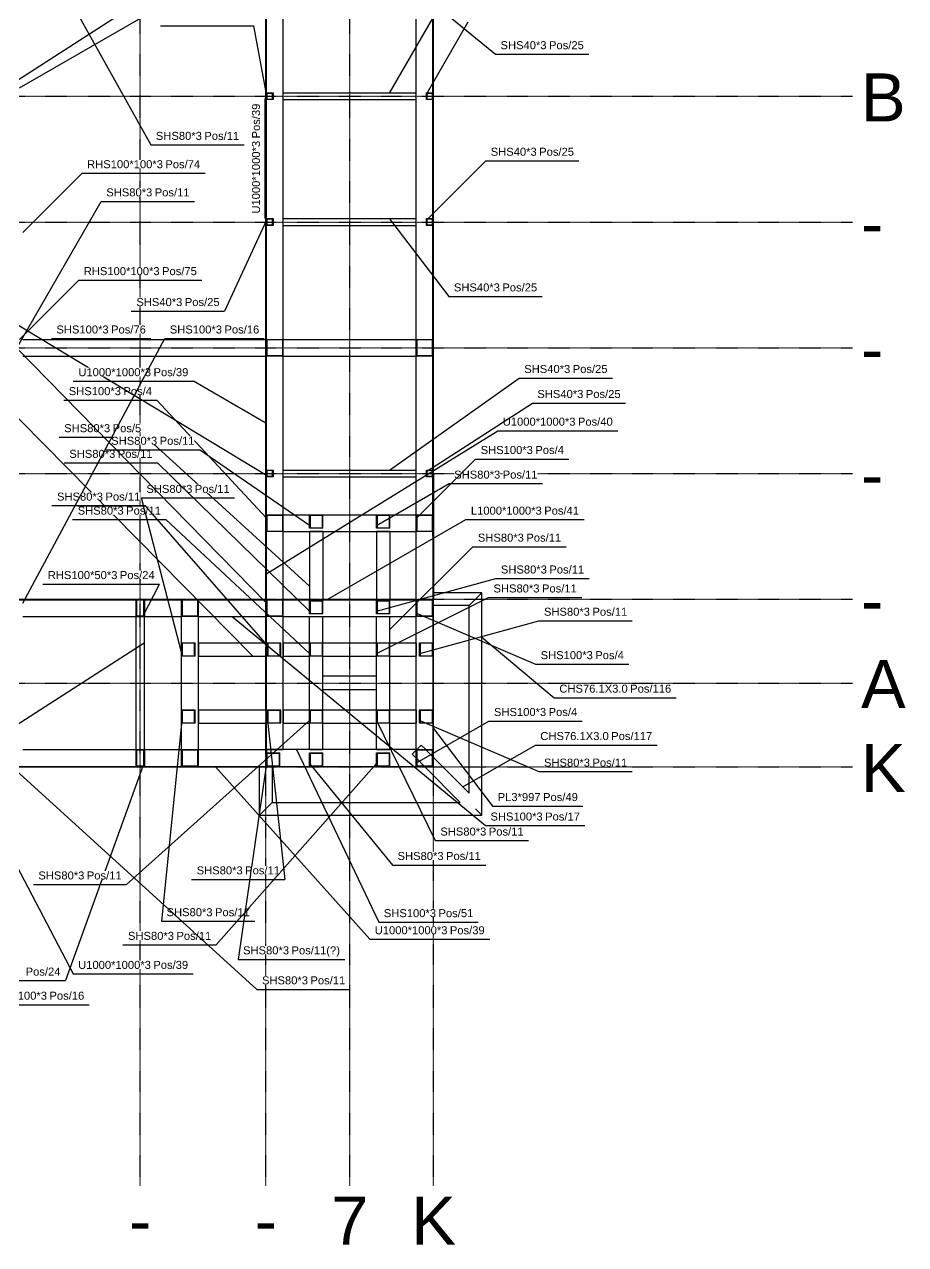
# Model space of a CAD drawing. Header units: millimetres. Extents: x -57554 to 16546, y 2142 to 98430.
# Drawn here: x 10124 to 15381, y 13468 to 20747 of the extents above; entities that cross this region are included whole.
import ezdxf

# ---------------------------------------------------------------- set-up
doc = ezdxf.new("R2010")
doc.units = ezdxf.units.MM
doc.linetypes.add('DXK_LINE_DOT3', pattern=[5.9187, 2.979, -0.9799, 0.9799, -0.9799])
doc.layers.add('S-Z2-A_TEXTUAL_ANNOTATION', color=7, linetype='Continuous')
doc.styles.add('Arial', font='ARIAL.TTF', dxfattribs={"height": 0.2})

msp = doc.modelspace()

# ---------------------------------------------------------------- linework, layer by layer
at = {"color": 1, "linetype": 'DXK_LINE_DOT3'}
for p, q in [((10815.2, 13818), (10815.2, 26818)), ((11565.2, 13818), (11565.2, 26818)), ((12065.2, 13818), (12065.2, 26818)), ((12565.2, 13818), (12565.2, 26818)), ((-6934.8, 20318), (15065.2, 20318)), ((-6934.8, 19568), (15065.2, 19568)), ((-6934.8, 18818), (15065.2, 18818)), ((-6934.8, 18068), (15065.2, 18068)), ((-6934.8, 17318), (15065.2, 17318)), ((-6934.8, 16818), (15065.2, 16818)), ((-6934.8, 16318), (15065.2, 16318))]:
    msp.add_line(p, q, dxfattribs=at)
at = {"color": 2, "linetype": 'Continuous'}
for p, q in [((11668.2, 18868), (11668.2, 21768)), ((12462.2, 18868), (12462.2, 21768)), ((11564.7, 19568), (11564.7, 21068)), ((11567.7, 19568), (11567.7, 21068)), ((11568.2, 20338), (11568.2, 21048)), ((12561.7, 19568), (12561.7, 21068)), ((12564.7, 19568), (12564.7, 21068)), ((11568.2, 20338), (11608.2, 20338)), ((11568.2, 20298), (11568.2, 20338)), ((11605.2, 20335), (11571.2, 20335)), ((11571.2, 20335), (11571.2, 20301)), ((11605.2, 20301), (11605.2, 20335)), ((11608.2, 20338), (11608.2, 20298)), ((11668.2, 20338), (12462.2, 20338)), ((12522.2, 20338), (12562.2, 20338)), ((12522.2, 20298), (12522.2, 20338)), ((12559.2, 20335), (12525.2, 20335)), ((12525.2, 20335), (12525.2, 20301)), ((12559.2, 20301), (12559.2, 20335)), ((12562.2, 20338), (12562.2, 20298)), ((11568.2, 19588), (11568.2, 20298)), ((11608.2, 20298), (11568.2, 20298)), ((11571.2, 20301), (11605.2, 20301)), ((11668.2, 20298), (12462.2, 20298)), ((12562.2, 20298), (12522.2, 20298)), ((12525.2, 20301), (12559.2, 20301)), ((11568.2, 19588), (11608.2, 19588)), ((11568.2, 19548), (11568.2, 19588)), ((11605.2, 19585), (11571.2, 19585)), ((11571.2, 19585), (11571.2, 19551)), ((11605.2, 19551), (11605.2, 19585)), ((11608.2, 19588), (11608.2, 19548)), ((11668.2, 19588), (12462.2, 19588)), ((12522.2, 19588), (12562.2, 19588)), ((12522.2, 19548), (12522.2, 19588)), ((12559.2, 19585), (12525.2, 19585)), ((12525.2, 19585), (12525.2, 19551)), ((12559.2, 19551), (12559.2, 19585)), ((12562.2, 19588), (12562.2, 19548)), ((11564.7, 18068), (11564.7, 19568)), ((11567.7, 19568), (11564.7, 19568)), ((11564.7, 19568), (11567.7, 19568)), ((11567.7, 19568), (11568.2, 19568)), ((11567.7, 18068), (11567.7, 19568)), ((11567.7, 19568), (11568.2, 19568)), ((11568.2, 18868), (11568.2, 19548)), ((11608.2, 19548), (11568.2, 19548)), ((11571.2, 19551), (11605.2, 19551)), ((11668.2, 19548), (12462.2, 19548)), ((12562.2, 19548), (12522.2, 19548)), ((12525.2, 19551), (12559.2, 19551)), ((12561.7, 18068), (12561.7, 19568)), ((12561.7, 19568), (12564.7, 19568)), ((12561.7, 19568), (12564.7, 19568)), ((12564.7, 18068), (12564.7, 19568)), ((10115.2, 18868), (11564.7, 18868)), ((11568.2, 18768), (11568.2, 18868)), ((11568.2, 18868), (11668.2, 18868)), ((11665.2, 18865), (11571.2, 18865)), ((11571.2, 18865), (11571.2, 18771)), ((11665.2, 18771), (11665.2, 18865)), ((11668.2, 18768), (11668.2, 18868)), ((11668.2, 18868), (12462.2, 18868)), ((12462.2, 18768), (12462.2, 18868)), ((12462.2, 18868), (12562.2, 18868)), ((12559.2, 18865), (12465.2, 18865)), ((12465.2, 18865), (12465.2, 18771)), ((12559.2, 18771), (12559.2, 18865)), ((12562.2, 18768), (12562.2, 18868)), ((10115.2, 18768), (11564.7, 18768)), ((11568.2, 18088), (11568.2, 18768)), ((11668.2, 18768), (11568.2, 18768)), ((11571.2, 18771), (11665.2, 18771)), ((11668.2, 17821), (11668.2, 18768)), ((11668.2, 18768), (12462.2, 18768)), ((12462.2, 17821), (12462.2, 18768)), ((12562.2, 18768), (12462.2, 18768)), ((12465.2, 18771), (12559.2, 18771)), ((11564.7, 18068), (11567.7, 18068)), ((11565.2, 17317.4), (11564.7, 18067.4)), ((11564.7, 18067.4), (11567.7, 18067.4)), ((11567.7, 18068), (11568.2, 18068)), ((11567.7, 18067.4), (11568.2, 18067.4)), ((11568.2, 17317.4), (11567.7, 18067.4)), ((11568.2, 18088), (11608.2, 18088)), ((11568.2, 18048), (11568.2, 18088)), ((11605.2, 18085), (11571.2, 18085)), ((11571.2, 18085), (11571.2, 18051)), ((11605.2, 18051), (11605.2, 18085)), ((11608.2, 18088), (11608.2, 18048)), ((11668.2, 18088), (12462.2, 18088)), ((12522.2, 18088), (12562.2, 18088)), ((12522.2, 18048), (12522.2, 18088)), ((12559.2, 18085), (12525.2, 18085)), ((12525.2, 18085), (12525.2, 18051)), ((12559.2, 18051), (12559.2, 18085)), ((12561.7, 18068), (12564.7, 18068)), ((12562.2, 17318), (12561.7, 18068)), ((12561.7, 18068), (12564.7, 18068)), ((12562.2, 18088), (12562.2, 18048)), ((12564.7, 18068), (12565.2, 17318)), ((11568.2, 17821), (11568.2, 18048)), ((11608.2, 18048), (11568.2, 18048)), ((11571.2, 18051), (11605.2, 18051)), ((11668.2, 18048), (12462.2, 18048)), ((12562.2, 18048), (12522.2, 18048)), ((12525.2, 18051), (12559.2, 18051)), ((11568.2, 17721), (11568.2, 17821)), ((11568.2, 17821), (11668.2, 17821)), ((11665.2, 17818), (11571.2, 17818)), ((11571.2, 17818), (11571.2, 17724)), ((11665.2, 17724), (11665.2, 17818)), ((11668.2, 17821), (11825.2, 17821)), ((11668.2, 17721), (11668.2, 17821)), ((11825.2, 17741), (11825.2, 17821)), ((11825.2, 17821), (11905.2, 17821)), ((11902.2, 17818), (11828.2, 17818)), ((11828.2, 17818), (11828.2, 17744)), ((11902.2, 17744), (11902.2, 17818)), ((11905.2, 17821), (12225.2, 17821)), ((11905.2, 17741), (11905.2, 17821)), ((12225.2, 17741), (12225.2, 17821)), ((12225.2, 17821), (12305.2, 17821)), ((12302.2, 17818), (12228.2, 17818)), ((12228.2, 17818), (12228.2, 17744)), ((12302.2, 17744), (12302.2, 17818)), ((12305.2, 17741), (12305.2, 17821)), ((12305.2, 17821), (12462.2, 17821)), ((12462.2, 17721), (12462.2, 17821)), ((12462.2, 17821), (12562.2, 17821)), ((12559.2, 17818), (12465.2, 17818)), ((12465.2, 17818), (12465.2, 17724)), ((12559.2, 17724), (12559.2, 17818)), ((12562.2, 17721), (12562.2, 17821)), ((11568.2, 17317.7), (11568.2, 17721)), ((11668.2, 17721), (11568.2, 17721)), ((11571.2, 17724), (11665.2, 17724)), ((11668.2, 17315), (11668.2, 17721)), ((11668.2, 17721), (12462.2, 17721)), ((11905.2, 17741), (11825.2, 17741)), ((11905.2, 17721), (11825.2, 17721)), ((11825.2, 17721), (11825.2, 17315)), ((11828.2, 17744), (11902.2, 17744)), ((11905.2, 17721), (11905.2, 17315)), ((12305.2, 17741), (12225.2, 17741)), ((12305.2, 17721), (12225.2, 17721)), ((12225.2, 17721), (12225.2, 17315)), ((12228.2, 17744), (12302.2, 17744)), ((12305.2, 17721), (12305.2, 17315)), ((12562.2, 17721), (12462.2, 17721)), ((12462.2, 17315), (12462.2, 17721)), ((12465.2, 17724), (12559.2, 17724)), ((12565.2, 17356.1), (12565.2, 17332.6)), ((12853.2, 17356.1), (12565.2, 17356.1)), ((12777.1, 17280), (12853.2, 17356.1)), ((12853.2, 16030), (12853.2, 17356.1)), ((10065.2, 17318), (11565.2, 17318)), ((10065.2, 17315), (11565.2, 17315)), ((10790.2, 17215), (10790.2, 17315)), ((10790.2, 17315), (10840.2, 17315)), ((10837.2, 17312), (10793.2, 17312)), ((10793.2, 17312), (10793.2, 17218)), ((10837.2, 17218), (10837.2, 17312)), ((10840.2, 17315), (10840.2, 17215)), ((11062.2, 17215), (11062.2, 17315)), ((11062.2, 17315), (11162.2, 17315)), ((11159.2, 17312), (11065.2, 17312)), ((11065.2, 17312), (11065.2, 17218)), ((11159.2, 17218), (11159.2, 17312)), ((11162.2, 17215), (11162.2, 17315)), ((11565.2, 17315), (11565.2, 17318)), ((11565.2, 17317.4), (11568.2, 17317.4)), ((11565.2, 17215), (11565.2, 17315)), ((11568.2, 17315), (11568.2, 17317.4)), ((11568.2, 17215), (11568.2, 17315)), ((11568.2, 17315), (11668.2, 17315)), ((11665.2, 17312), (11571.2, 17312)), ((11571.2, 17312), (11571.2, 17218)), ((11665.2, 17218), (11665.2, 17312)), ((11668.2, 17318), (11825.2, 17318)), ((11668.2, 17317.4), (11825.2, 17317.5)), ((11668.2, 17215), (11668.2, 17315)), ((11668.2, 17315), (12462.2, 17315)), ((11905.2, 17315), (11825.2, 17315)), ((11825.2, 17230), (11825.2, 17310)), ((11825.2, 17310), (11905.2, 17310)), ((11902.2, 17307), (11828.2, 17307)), ((11828.2, 17307), (11828.2, 17233)), ((11902.2, 17233), (11902.2, 17307)), ((11905.2, 17318), (12225.2, 17318)), ((11905.2, 17317.6), (12225.2, 17317.8)), ((11905.2, 17230), (11905.2, 17310)), ((12305.2, 17315), (12225.2, 17315)), ((12225.2, 17230), (12225.2, 17310)), ((12225.2, 17310), (12305.2, 17310)), ((12302.2, 17307), (12228.2, 17307)), ((12228.2, 17307), (12228.2, 17233)), ((12302.2, 17233), (12302.2, 17307)), ((12305.2, 17318), (12462.2, 17318)), ((12305.2, 17317.9), (12462.2, 17318)), ((12305.2, 17230), (12305.2, 17310)), ((12462.2, 17215), (12462.2, 17315)), ((12462.2, 17315), (12562.2, 17315)), ((12559.2, 17312), (12465.2, 17312)), ((12465.2, 17312), (12465.2, 17218)), ((12559.2, 17218), (12559.2, 17312)), ((12565.2, 17318), (12562.2, 17318)), ((12562.2, 16321), (12562.2, 17318)), ((12562.2, 17318), (12565.2, 17318)), ((12562.2, 17215), (12562.2, 17315)), ((12565.2, 16321), (12565.2, 17318)), ((12776.6, 17280), (12565.2, 17280)), ((12777.1, 17280), (12776.6, 17280)), ((12777.1, 16160.5), (12777.1, 17280)), ((10115.2, 17215), (10790.2, 17215)), ((10790.2, 17215), (10840.2, 17215)), ((10790.2, 16421), (10790.2, 17215)), ((10793.2, 17218), (10837.2, 17218)), ((10840.2, 17215), (11062.2, 17215)), ((10840.2, 16421), (10840.2, 17215)), ((11062.2, 17058), (11062.2, 17215)), ((11162.2, 17215), (11062.2, 17215)), ((11065.2, 17218), (11159.2, 17218)), ((11162.2, 17215), (11565.2, 17215)), ((11162.2, 16421), (11162.2, 17215)), ((11565.2, 17058), (11565.2, 17215)), ((11565.2, 17058), (11565.2, 17215)), ((11668.2, 17215), (11568.2, 17215)), ((11568.2, 16421), (11568.2, 17215)), ((11571.2, 17218), (11665.2, 17218)), ((11668.2, 16421), (11668.2, 17215)), ((11668.2, 17215), (12462.2, 17215)), ((11905.2, 17230), (11825.2, 17230)), ((11825.2, 17058), (11825.2, 17215)), ((11825.2, 17215), (11905.2, 17215)), ((11828.2, 17233), (11902.2, 17233)), ((11905.2, 17058), (11905.2, 17215)), ((12305.2, 17230), (12225.2, 17230)), ((12225.2, 17058), (12225.2, 17215)), ((12225.2, 17215), (12305.2, 17215)), ((12228.2, 17233), (12302.2, 17233)), ((12305.2, 17058), (12305.2, 17215)), ((12562.2, 17215), (12462.2, 17215)), ((12462.2, 16421), (12462.2, 17215)), ((12465.2, 17218), (12559.2, 17218)), ((11062.2, 16978), (11062.2, 17058)), ((11062.2, 17058), (11142.2, 17058)), ((11139.2, 17055), (11065.2, 17055)), ((11065.2, 17055), (11065.2, 16981)), ((11139.2, 16981), (11139.2, 17055)), ((11142.2, 16978), (11142.2, 17058)), ((11162.2, 17058), (11162.2, 16978)), ((11162.2, 17058), (11568.2, 17058)), ((11568.2, 17058), (11568.2, 16978)), ((11573.2, 16978), (11573.2, 17058)), ((11573.2, 17058), (11653.2, 17058)), ((11650.2, 17055), (11576.2, 17055)), ((11576.2, 17055), (11576.2, 16981)), ((11650.2, 16981), (11650.2, 17055)), ((11653.2, 16978), (11653.2, 17058)), ((11668.2, 17058), (11668.2, 16978)), ((11668.2, 17058), (11825.2, 17058)), ((11825.2, 16978), (11825.2, 17058)), ((11825.2, 17058), (11905.2, 17058)), ((11902.2, 17055), (11828.2, 17055)), ((11828.2, 17055), (11828.2, 16981)), ((11902.2, 16981), (11902.2, 17055)), ((11905.2, 17058), (12225.2, 17058)), ((11905.2, 16978), (11905.2, 17058)), ((12225.2, 16978), (12225.2, 17058)), ((12225.2, 17058), (12305.2, 17058)), ((12302.2, 17055), (12228.2, 17055)), ((12228.2, 17055), (12228.2, 16981)), ((12302.2, 16981), (12302.2, 17055)), ((12305.2, 16978), (12305.2, 17058)), ((12305.2, 17058), (12462.2, 17058)), ((12462.2, 17058), (12462.2, 16978)), ((12482.2, 16978), (12482.2, 17058)), ((12482.2, 17058), (12562.2, 17058)), ((12559.2, 17055), (12485.2, 17055)), ((12485.2, 17055), (12485.2, 16981)), ((12559.2, 16981), (12559.2, 17055)), ((12562.2, 16978), (12562.2, 17058)), ((11142.2, 16978), (11062.2, 16978)), ((11062.2, 16658), (11062.2, 16978)), ((11065.2, 16981), (11139.2, 16981)), ((11162.2, 16978), (11568.2, 16978)), ((11565.2, 16658), (11565.2, 16978)), ((11565.2, 16658), (11565.2, 16978)), ((11653.2, 16978), (11573.2, 16978)), ((11576.2, 16981), (11650.2, 16981)), ((11668.2, 16978), (11825.2, 16978)), ((11905.2, 16978), (11825.2, 16978)), ((11825.2, 16658), (11825.2, 16978)), ((11828.2, 16981), (11902.2, 16981)), ((11905.2, 16978), (12225.2, 16978)), ((11905.2, 16658), (11905.2, 16978)), ((12305.2, 16978), (12225.2, 16978)), ((12225.2, 16658), (12225.2, 16978)), ((12228.2, 16981), (12302.2, 16981)), ((12305.2, 16658), (12305.2, 16978)), ((12305.2, 16978), (12462.2, 16978)), ((12562.2, 16978), (12482.2, 16978)), ((12485.2, 16981), (12559.2, 16981)), ((12225.2, 16858), (11905.2, 16858)), ((11905.2, 16778), (11905.2, 16858)), ((12225.2, 16778), (12225.2, 16858)), ((12225.2, 16778), (11905.2, 16778)), ((11062.2, 16578), (11062.2, 16658)), ((11062.2, 16658), (11142.2, 16658)), ((11139.2, 16655), (11065.2, 16655)), ((11065.2, 16655), (11065.2, 16581)), ((11139.2, 16581), (11139.2, 16655)), ((11142.2, 16578), (11142.2, 16658)), ((11162.2, 16658), (11162.2, 16578)), ((11162.2, 16658), (11568.2, 16658)), ((11568.2, 16658), (11568.2, 16578)), ((11573.2, 16578), (11573.2, 16658)), ((11573.2, 16658), (11653.2, 16658)), ((11650.2, 16655), (11576.2, 16655)), ((11576.2, 16655), (11576.2, 16581)), ((11650.2, 16581), (11650.2, 16655)), ((11653.2, 16578), (11653.2, 16658)), ((11668.2, 16658), (11668.2, 16578)), ((11668.2, 16658), (11825.2, 16658)), ((11825.2, 16578), (11825.2, 16658)), ((11825.2, 16658), (11905.2, 16658)), ((11902.2, 16655), (11828.2, 16655)), ((11828.2, 16655), (11828.2, 16581)), ((11902.2, 16581), (11902.2, 16655)), ((11905.2, 16578), (11905.2, 16658)), ((11905.2, 16658), (12225.2, 16658)), ((12225.2, 16578), (12225.2, 16658)), ((12225.2, 16658), (12305.2, 16658)), ((12302.2, 16655), (12228.2, 16655)), ((12228.2, 16655), (12228.2, 16581)), ((12302.2, 16581), (12302.2, 16655)), ((12305.2, 16658), (12462.2, 16658)), ((12305.2, 16578), (12305.2, 16658)), ((12462.2, 16658), (12462.2, 16578)), ((12482.2, 16578), (12482.2, 16658)), ((12482.2, 16658), (12562.2, 16658)), ((12559.2, 16655), (12485.2, 16655)), ((12485.2, 16655), (12485.2, 16581)), ((12559.2, 16581), (12559.2, 16655)), ((12562.2, 16578), (12562.2, 16658)), ((11142.2, 16578), (11062.2, 16578)), ((11062.2, 16421), (11062.2, 16578)), ((11065.2, 16581), (11139.2, 16581)), ((11162.2, 16578), (11568.2, 16578)), ((11565.2, 16421), (11565.2, 16578)), ((11565.2, 16421), (11565.2, 16578)), ((11653.2, 16578), (11573.2, 16578)), ((11576.2, 16581), (11650.2, 16581)), ((11668.2, 16578), (11825.2, 16578)), ((11825.2, 16421), (11825.2, 16578)), ((11905.2, 16578), (11825.2, 16578)), ((11828.2, 16581), (11902.2, 16581)), ((11905.2, 16421), (11905.2, 16578)), ((11905.2, 16578), (12225.2, 16578)), ((12305.2, 16578), (12225.2, 16578)), ((12225.2, 16421), (12225.2, 16578)), ((12228.2, 16581), (12302.2, 16581)), ((12305.2, 16578), (12462.2, 16578)), ((12305.2, 16421), (12305.2, 16578)), ((12562.2, 16578), (12482.2, 16578)), ((12485.2, 16581), (12559.2, 16581)), ((10115.2, 16421), (10790.2, 16421)), ((10790.2, 16321), (10790.2, 16421)), ((10790.2, 16421), (10840.2, 16421)), ((10837.2, 16418), (10793.2, 16418)), ((10793.2, 16418), (10793.2, 16324)), ((10837.2, 16324), (10837.2, 16418)), ((10840.2, 16421), (11062.2, 16421)), ((10840.2, 16421), (10840.2, 16321)), ((11062.2, 16321), (11062.2, 16421)), ((11062.2, 16421), (11162.2, 16421)), ((11159.2, 16418), (11065.2, 16418)), ((11065.2, 16418), (11065.2, 16324)), ((11159.2, 16324), (11159.2, 16418)), ((11162.2, 16421), (11565.2, 16421)), ((11162.2, 16321), (11162.2, 16421)), ((11565.2, 16421), (11565.2, 16321)), ((11568.2, 16421), (11668.2, 16421)), ((12462.2, 16421), (11568.2, 16421)), ((11568.2, 16421), (11568.2, 16401)), ((11568.2, 16321), (11568.2, 16401)), ((11568.2, 16401), (11648.2, 16401)), ((11645.2, 16398), (11571.2, 16398)), ((11571.2, 16398), (11571.2, 16324)), ((11645.2, 16324), (11645.2, 16398)), ((11648.2, 16321), (11648.2, 16401)), ((11825.2, 16421), (11905.2, 16421)), ((11825.2, 16321), (11825.2, 16401)), ((11825.2, 16401), (11905.2, 16401)), ((11902.2, 16398), (11828.2, 16398)), ((11828.2, 16398), (11828.2, 16324)), ((11902.2, 16324), (11902.2, 16398)), ((11905.2, 16321), (11905.2, 16401)), ((12225.2, 16421), (12305.2, 16421)), ((12225.2, 16321), (12225.2, 16401)), ((12225.2, 16401), (12305.2, 16401)), ((12302.2, 16398), (12228.2, 16398)), ((12228.2, 16398), (12228.2, 16324)), ((12302.2, 16324), (12302.2, 16398)), ((12305.2, 16321), (12305.2, 16401)), ((12462.2, 16418.1), (12438.1, 16394.2)), ((12462.2, 16370), (12438.1, 16394.2)), ((12462.2, 16321), (12462.2, 16421)), ((12462.2, 16421), (12562.2, 16421)), ((12492.2, 16447.8), (12465.2, 16421)), ((12559.2, 16418), (12465.2, 16418)), ((12465.2, 16418), (12465.2, 16324)), ((12518.7, 16421), (12492.2, 16447.8)), ((12559.2, 16380.3), (12521.7, 16418)), ((12559.2, 16324), (12559.2, 16418)), ((12562.2, 16321), (12562.2, 16421)), ((10065.2, 16321), (11565.2, 16321)), ((10065.2, 16318), (11565.2, 16318)), ((10790.2, 16321), (10840.2, 16321)), ((10793.2, 16324), (10837.2, 16324)), ((11162.2, 16321), (11062.2, 16321)), ((11065.2, 16324), (11159.2, 16324)), ((11527.1, 16030), (11527.1, 16318)), ((11565.2, 16318), (11565.2, 16321)), ((11565.2, 16318), (11565.2, 16321)), ((11565.2, 16321), (12565.2, 16321)), ((12565.2, 16318), (11565.2, 16318)), ((11648.2, 16321), (11568.2, 16321)), ((11571.2, 16324), (11645.2, 16324)), ((11603.2, 16318), (11603.2, 16106.1)), ((11905.2, 16321), (11825.2, 16321)), ((11828.2, 16324), (11902.2, 16324)), ((12305.2, 16321), (12225.2, 16321)), ((12228.2, 16324), (12302.2, 16324)), ((12562.2, 16321), (12462.2, 16321)), ((12507.7, 16324), (12465.2, 16367)), ((12465.2, 16324), (12559.2, 16324)), ((12723.8, 16106.1), (12513.7, 16318)), ((12562.2, 16321), (12565.2, 16321)), ((12777.1, 16160.5), (12565.2, 16374.2)), ((12565.2, 16321), (12565.2, 16318)), ((11603.2, 16106.1), (11527.1, 16030)), ((11603.2, 16106.1), (11603.7, 16106.1)), ((11603.7, 16106.1), (12723.8, 16106.1)), ((11527.1, 16030), (12853.2, 16030)), ((12815.2, 16068), (12853.2, 16030))]:
    msp.add_line(p, q, dxfattribs=at)
at = {"layer": 'S-Z2-A_TEXTUAL_ANNOTATION'}
for p, q in [((11565.6, 21368.3), (9988.1, 20349.8)), ((12303.1, 20337.5), (12653.1, 20943.7)), ((12522.6, 20329.7), (12772.6, 20762.7)), ((10936.8, 20738.3), (11493.4, 20738.3)), ((11568.6, 20329.7), (11493.4, 20738.3))]:
    msp.add_line(p, q, dxfattribs=at)

# ---------------------------------------------------------------- texts
at = {"color": 5, "linetype": 'Continuous', "style": 'Arial'}
for s, p in [('B', (15115.2, 20168)), ('-', (15115.2, 19418)), ('-', (15115.2, 18668)), ('-', (15115.2, 17918)), ('-', (15115.2, 17168)), ('A', (15115.2, 16668)), ('K', (15115.2, 16168)), ('7', (11954, 13468)), ('K', (12431.9, 13468)), ('-', (10748.5, 13468)), ('-', (11498.5, 13468))]:
    msp.add_text(s, height=286.5, dxfattribs=at).set_placement(p)

# ---------------------------------------------------------------- wipeouts: each hides what was drawn before it
for points in [[(13239, 20599), (13239, 20649), (12964.9, 20649), (12964.9, 20599)], [(11182.8, 20058.1), (11182.8, 20108.1), (10908.6, 20108.1), (10908.6, 20058.1)], [(13180.3, 19963.3), (13180.3, 20013.3), (12906.2, 20013.3), (12906.2, 19963.3)], [(12960.7, 19154), (12960.7, 19204), (12686.6, 19204), (12686.6, 19154)], [(13380.4, 18667.5), (13380.4, 18717.5), (13106.3, 18717.5), (13106.3, 18667.5)], [(10699.9, 18535.2), (10699.9, 18585.2), (10388.8, 18585.2), (10388.8, 18535.2)], [(13458.6, 18518.3), (13458.6, 18568.3), (13184.5, 18568.3), (13184.5, 18518.3)], [(10635.8, 18314.2), (10635.8, 18364.2), (10361.7, 18364.2), (10361.7, 18314.2)], [(13103.8, 17661.3), (13103.8, 17711.3), (12829.6, 17711.3), (12829.6, 17661.3)], [(13241.1, 17471.3), (13241.1, 17521.3), (12966.9, 17521.3), (12966.9, 17471.3)], [(13197, 17358.2), (13197, 17408.2), (12922.8, 17408.2), (12922.8, 17358.2)], [(13498.1, 17219.3), (13498.1, 17269.3), (13223.9, 17269.3), (13223.9, 17219.3)], [(13515.1, 16960.3), (13515.1, 17010.3), (13203.9, 17010.3), (13203.9, 16960.3)], [(13203.4, 16113.8), (13203.4, 16163.8), (12947.8, 16163.8), (12947.8, 16113.8)], [(12879.8, 15908.1), (12879.8, 15958.1), (12605.6, 15958.1), (12605.6, 15908.1)], [(10339.2, 15072.6), (10339.2, 15122.6), (10131.8, 15122.6), (10131.8, 15072.6)]]:
    msp.add_wipeout(points).dxf.layer = 'S-Z2-A_TEXTUAL_ANNOTATION'

# ---------------------------------------------------------------- next in the draw order: linework, layer by layer
at = {"layer": 'S-Z2-A_TEXTUAL_ANNOTATION'}
for p, q in [((9028.6, 23342.3), (10878.6, 20028.1)), ((12303.1, 21087.5), (12934.9, 20569)), ((12522.6, 19579.7), (12876.2, 19933.3)), ((12303.1, 19587.5), (12656.6, 19124)), ((12303.1, 18087.5), (13076.3, 18637.5)), ((12304.7, 17136.3), (12799.6, 17631.3)), ((12225.6, 17246.3), (12936.9, 17441.3)), ((12225.6, 16994.3), (12892.8, 17328.2)), ((12462.6, 17235.3), (13173.9, 16930.3)), ((12482.6, 16994.3), (13193.9, 17189.3)), ((12225.6, 16594.3), (12575.6, 15878.1)), ((12564.2, 16547.4), (12917.8, 16083.8)), ((10829.9, 16321.5), (10369.2, 15042.6)), ((9671.8, 15042.6), (10369.2, 15042.6))]:
    msp.add_line(p, q, dxfattribs=at)

# ---------------------------------------------------------------- next in the draw order: texts
at = {"layer": 'S-Z2-A_TEXTUAL_ANNOTATION', "style": 'Arial'}
msp.add_text('Pos/24', height=47.75, dxfattribs=at).set_placement((10131.8, 15072.6))

# ---------------------------------------------------------------- next in the draw order: wipeouts: each hides what was drawn before it
for points in [[(13461.5, 20599), (13461.5, 20649), (13254, 20649), (13254, 20599)], [(11405.2, 20058.1), (11405.2, 20108.1), (11197.8, 20108.1), (11197.8, 20058.1)], [(11529.7, 20051.6), (11479.7, 20051.6), (11479.7, 19618), (11529.7, 19618)], [(13402.8, 19963.3), (13402.8, 20013.3), (13195.3, 20013.3), (13195.3, 19963.3)], [(10950.2, 19888.9), (10950.2, 19938.9), (10498.2, 19938.9), (10498.2, 19888.9)], [(10886.8, 19721), (10886.8, 19771), (10612.7, 19771), (10612.7, 19721)], [(10930.4, 19251.1), (10930.4, 19301.1), (10478.4, 19301.1), (10478.4, 19251.1)], [(13183.2, 19154), (13183.2, 19204), (12975.7, 19204), (12975.7, 19154)], [(11066.2, 19066.7), (11066.2, 19116.7), (10792.1, 19116.7), (10792.1, 19066.7)], [(13602.9, 18667.5), (13602.9, 18717.5), (13395.4, 18717.5), (13395.4, 18667.5)], [(10885.3, 18535.2), (10885.3, 18585.2), (10714.9, 18585.2), (10714.9, 18535.2)], [(13681.1, 18518.3), (13681.1, 18568.3), (13473.6, 18568.3), (13473.6, 18518.3)], [(10821.2, 18314.2), (10821.2, 18364.2), (10650.8, 18364.2), (10650.8, 18314.2)], [(13326.2, 17661.3), (13326.2, 17711.3), (13118.8, 17711.3), (13118.8, 17661.3)], [(13463.5, 17471.3), (13463.5, 17521.3), (13256.1, 17521.3), (13256.1, 17471.3)], [(13419.4, 17358.2), (13419.4, 17408.2), (13212, 17408.2), (13212, 17358.2)], [(13720.5, 17219.3), (13720.5, 17269.3), (13513.1, 17269.3), (13513.1, 17219.3)], [(13700.5, 16960.3), (13700.5, 17010.3), (13530.1, 17010.3), (13530.1, 16960.3)], [(13723.2, 16760.6), (13723.2, 16810.6), (13315.7, 16810.6), (13315.7, 16760.6)], [(13498.1, 16319.3), (13498.1, 16369.3), (13223.9, 16369.3), (13223.9, 16319.3)], [(13425.9, 16113.8), (13425.9, 16163.8), (13218.4, 16163.8), (13218.4, 16113.8)], [(13102.2, 15908.1), (13102.2, 15958.1), (12894.8, 15958.1), (12894.8, 15908.1)], [(12624.7, 15762.4), (12624.7, 15812.4), (12350.6, 15812.4), (12350.6, 15762.4)], [(12579.6, 15421.3), (12579.6, 15471.3), (12268.4, 15471.3), (12268.4, 15421.3)], [(11815.7, 15020.4), (11815.7, 15070.4), (11541.6, 15070.4), (11541.6, 15020.4)]]:
    msp.add_wipeout(points).dxf.layer = 'S-Z2-A_TEXTUAL_ANNOTATION'

# ---------------------------------------------------------------- next in the draw order: linework, layer by layer
at = {"layer": 'S-Z2-A_TEXTUAL_ANNOTATION'}
for p, q in [((10094.9, 20367.5), (13299.1, 22217.5)), ((12934.9, 20569), (13491.5, 20569)), ((10878.6, 20028.1), (11435.2, 20028.1)), ((12876.2, 19933.3), (13432.8, 19933.3)), ((10114.7, 19505.3), (10468.2, 19858.9)), ((10094.9, 18867.5), (10448.4, 19221.1)), ((12656.6, 19124), (13213.2, 19124)), ((13076.3, 18637.5), (13632.9, 18637.5)), ((11486.7, 16978.5), (9863.1, 18623.7)), ((10358.8, 18505.2), (10915.3, 18505.2)), ((11568.6, 17800.7), (10915.3, 18505.2)), ((13154.5, 18488.3), (13711.1, 18488.3)), ((10331.7, 18284.2), (10851.2, 18284.2)), ((11825.6, 17396.5), (10851.2, 18284.2)), ((12799.6, 17631.3), (13356.2, 17631.3)), ((12936.9, 17441.3), (13493.5, 17441.3)), ((12892.8, 17328.2), (13449.4, 17328.2)), ((13193.9, 17189.3), (13750.5, 17189.3)), ((12852.7, 17090.6), (13285.7, 16730.6)), ((13173.9, 16930.3), (13730.5, 16930.3)), ((12482.6, 16594.3), (13193.9, 16289.3)), ((11747.2, 16420.5), (12238.4, 15391.3)), ((11825.6, 16337.3), (12320.6, 15732.4)), ((12917.8, 16083.8), (13455.9, 16083.8)), ((12575.6, 15878.1), (13132.2, 15878.1))]:
    msp.add_line(p, q, dxfattribs=at)

# ---------------------------------------------------------------- next in the draw order: texts
at = {"layer": 'S-Z2-A_TEXTUAL_ANNOTATION', "style": 'Arial'}
for s, p in [('SHS40*3', (12964.9, 20599)), ('Pos/25', (13254, 20599)), ('SHS80*3', (10908.6, 20058.1)), ('Pos/11', (11197.8, 20058.1)), ('SHS40*3', (12906.2, 19963.3)), ('Pos/25', (13195.3, 19963.3)), ('SHS40*3', (12686.6, 19154)), ('Pos/25', (12975.7, 19154)), ('SHS40*3', (13106.3, 18667.5)), ('Pos/25', (13395.4, 18667.5)), ('SHS100*3', (10388.8, 18535.2)), ('Pos/4', (10714.9, 18535.2)), ('SHS40*3', (13184.5, 18518.3)), ('Pos/25', (13473.6, 18518.3)), ('SHS80*3', (10361.7, 18314.2)), ('Pos/5', (10650.8, 18314.2)), ('SHS80*3', (12829.6, 17661.3)), ('Pos/11', (13118.8, 17661.3)), ('SHS80*3', (12966.9, 17471.3)), ('Pos/11', (13256.1, 17471.3)), ('SHS80*3', (12922.8, 17358.2)), ('Pos/11', (13212, 17358.2)), ('SHS80*3', (13223.9, 17219.3)), ('Pos/11', (13513.1, 17219.3)), ('SHS100*3', (13203.9, 16960.3)), ('Pos/4', (13530.1, 16960.3)), ('PL3*997', (12947.8, 16113.8)), ('Pos/49', (13218.4, 16113.8)), ('SHS80*3', (12605.6, 15908.1)), ('Pos/11', (12894.8, 15908.1))]:
    msp.add_text(s, height=47.75, dxfattribs=at).set_placement(p)

# ---------------------------------------------------------------- next in the draw order: wipeouts: each hides what was drawn before it
for points in [[(11529.7, 20274.1), (11479.7, 20274.1), (11479.7, 20066.6), (11529.7, 20066.6)], [(11172.7, 19888.9), (11172.7, 19938.9), (10965.2, 19938.9), (10965.2, 19888.9)], [(11109.3, 19721), (11109.3, 19771), (10901.8, 19771), (10901.8, 19721)], [(11152.9, 19251.1), (11152.9, 19301.1), (10945.4, 19301.1), (10945.4, 19251.1)], [(11288.6, 19066.7), (11288.6, 19116.7), (11081.2, 19116.7), (11081.2, 19066.7)], [(13411.5, 18353.1), (13411.5, 18403.1), (12978, 18403.1), (12978, 18353.1)], [(13157.4, 18184.3), (13157.4, 18234.3), (12846.2, 18234.3), (12846.2, 18184.3)], [(12962.8, 18037.3), (12962.8, 18087.3), (12688.6, 18087.3), (12688.6, 18037.3)], [(13982.7, 16760.6), (13982.7, 16810.6), (13738.2, 16810.6), (13738.2, 16760.6)], [(13720.5, 16319.3), (13720.5, 16369.3), (13513.1, 16369.3), (13513.1, 16319.3)], [(12847.2, 15762.4), (12847.2, 15812.4), (12639.7, 15812.4), (12639.7, 15762.4)], [(12802.1, 15421.3), (12802.1, 15471.3), (12594.6, 15471.3), (12594.6, 15421.3)], [(11016.3, 15285.9), (11016.3, 15335.9), (10742.2, 15335.9), (10742.2, 15285.9)], [(10878.4, 15112.7), (10878.4, 15162.7), (10444.9, 15162.7), (10444.9, 15112.7)], [(12038.2, 15020.4), (12038.2, 15070.4), (11830.7, 15070.4), (11830.7, 15020.4)]]:
    msp.add_wipeout(points).dxf.layer = 'S-Z2-A_TEXTUAL_ANNOTATION'

# ---------------------------------------------------------------- next in the draw order: linework, layer by layer
at = {"layer": 'S-Z2-A_TEXTUAL_ANNOTATION'}
for p, q in [((11559.7, 19588), (11559.7, 20304.1)), ((10468.2, 19858.9), (11202.7, 19858.9)), ((10582.7, 19691), (11139.3, 19691)), ((11568.6, 19579.7), (11318.6, 19036.7)), ((10448.4, 19221.1), (11182.9, 19221.1)), ((11568.6, 18056.3), (9897.6, 19064.9)), ((10762.1, 19036.7), (11318.6, 19036.7)), ((12462.6, 17800.7), (12816.2, 18154.3)), ((12225.6, 17757.3), (12658.6, 18007.3)), ((13285.7, 16730.6), (14012.7, 16730.6)), ((9764.9, 16318.5), (10414.9, 15082.7)), ((13193.9, 16289.3), (13750.5, 16289.3)), ((12320.6, 15732.4), (12877.2, 15732.4)), ((12238.4, 15391.3), (12832.1, 15391.3)), ((11511.6, 14990.4), (12068.2, 14990.4))]:
    msp.add_line(p, q, dxfattribs=at)

# ---------------------------------------------------------------- next in the draw order: texts
at = {"layer": 'S-Z2-A_TEXTUAL_ANNOTATION', "style": 'Arial'}
for s, height, p in [('Pos/39', 47.75, (11529.7, 20066.6)), ('U1000*1000*3', 47.754, (11529.7, 19618))]:
    msp.add_text(s, height=height, rotation=90.00021, dxfattribs=at).set_placement(p)
for s, height, p in [('RHS100*100*3', 47.754, (10498.2, 19888.9)), ('Pos/74', 47.75, (10965.2, 19888.9)), ('SHS80*3', 47.75, (10612.7, 19721)), ('Pos/11', 47.75, (10901.8, 19721)), ('RHS100*100*3', 47.754, (10478.4, 19251.1)), ('Pos/75', 47.75, (10945.4, 19251.1)), ('SHS40*3', 47.75, (10792.1, 19066.7)), ('Pos/25', 47.75, (11081.2, 19066.7)), ('CHS76.1X3.0', 47.754, (13315.7, 16760.6)), ('Pos/116', 47.75, (13738.2, 16760.6)), ('SHS80*3', 47.75, (13223.9, 16319.3)), ('Pos/11', 47.75, (13513.1, 16319.3)), ('SHS80*3', 47.75, (12350.6, 15762.4)), ('Pos/11', 47.75, (12639.7, 15762.4)), ('SHS100*3', 47.75, (12268.4, 15421.3)), ('Pos/51', 47.75, (12594.6, 15421.3)), ('SHS80*3', 47.75, (11541.6, 15020.4)), ('Pos/11', 47.75, (11830.7, 15020.4))]:
    msp.add_text(s, height=height, dxfattribs=at).set_placement(p)

# ---------------------------------------------------------------- next in the draw order: wipeouts: each hides what was drawn before it
for points in [[(13634, 18353.1), (13634, 18403.1), (13426.5, 18403.1), (13426.5, 18353.1)], [(13342.8, 18184.3), (13342.8, 18234.3), (13172.4, 18234.3), (13172.4, 18184.3)], [(13185.2, 18037.3), (13185.2, 18087.3), (12977.8, 18087.3), (12977.8, 18037.3)], [(11126.1, 17952), (11126.1, 18002), (10852, 18002), (10852, 17952)], [(10716.3, 17822.6), (10716.3, 17872.6), (10442.2, 17872.6), (10442.2, 17822.6)], [(13236.8, 16621.3), (13236.8, 16671.3), (12925.6, 16671.3), (12925.6, 16621.3)], [(13609.9, 16477.8), (13609.9, 16527.8), (13202.4, 16527.8), (13202.4, 16477.8)], [(13215.9, 15997.8), (13215.9, 16047.8), (12904.7, 16047.8), (12904.7, 15997.8)], [(11100.9, 15112.7), (11100.9, 15162.7), (10893.4, 15162.7), (10893.4, 15112.7)]]:
    msp.add_wipeout(points).dxf.layer = 'S-Z2-A_TEXTUAL_ANNOTATION'

# ---------------------------------------------------------------- next in the draw order: linework, layer by layer
at = {"layer": 'S-Z2-A_TEXTUAL_ANNOTATION'}
for p, q in [((12522.6, 18079.7), (13154.5, 18488.3)), ((12948, 18323.1), (13664, 18323.1)), ((12816.2, 18154.3), (13372.8, 18154.3)), ((12658.6, 18007.3), (13215.2, 18007.3)), ((11363.4, 17215.5), (12874.7, 15967.8)), ((12462.6, 16341.3), (12895.6, 16591.3)), ((12739.4, 16197.8), (13172.4, 16447.8)), ((10414.9, 15082.7), (11130.9, 15082.7))]:
    msp.add_line(p, q, dxfattribs=at)

# ---------------------------------------------------------------- next in the draw order: texts
at = {"layer": 'S-Z2-A_TEXTUAL_ANNOTATION', "style": 'Arial'}
for s, height, p in [('U1000*1000*3', 47.754, (12978, 18353.1)), ('Pos/40', 47.75, (13426.5, 18353.1)), ('SHS100*3', 47.75, (12846.2, 18184.3)), ('Pos/4', 47.75, (13172.4, 18184.3)), ('SHS80*3', 47.75, (12688.6, 18037.3)), ('Pos/11', 47.75, (12977.8, 18037.3)), ('U1000*1000*3', 47.754, (10444.9, 15112.7)), ('Pos/39', 47.75, (10893.4, 15112.7))]:
    msp.add_text(s, height=height, dxfattribs=at).set_placement(p)

# ---------------------------------------------------------------- next in the draw order: wipeouts: each hides what was drawn before it
for points in [[(10666.3, 18161.2), (10666.3, 18211.2), (10392.2, 18211.2), (10392.2, 18161.2)], [(11348.6, 17952), (11348.6, 18002), (11141.1, 18002), (11141.1, 17952)], [(10938.8, 17822.6), (10938.8, 17872.6), (10731.3, 17872.6), (10731.3, 17822.6)], [(13210.4, 17822.5), (13210.4, 17872.5), (12787.9, 17872.5), (12787.9, 17822.5)], [(13422.2, 16621.3), (13422.2, 16671.3), (13251.8, 16671.3), (13251.8, 16621.3)], [(13869.4, 16477.8), (13869.4, 16527.8), (13624.9, 16527.8), (13624.9, 16477.8)], [(13438.3, 15997.8), (13438.3, 16047.8), (13230.9, 16047.8), (13230.9, 15997.8)], [(10481.7, 15646.2), (10481.7, 15696.2), (10207.6, 15696.2), (10207.6, 15646.2)], [(12647.6, 15319.3), (12647.6, 15369.3), (12214.1, 15369.3), (12214.1, 15319.3)]]:
    msp.add_wipeout(points).dxf.layer = 'S-Z2-A_TEXTUAL_ANNOTATION'

# ---------------------------------------------------------------- next in the draw order: linework, layer by layer
at = {"layer": 'S-Z2-A_TEXTUAL_ANNOTATION'}
for p, q in [((11565.5, 17467.8), (12948, 18323.1)), ((10412.2, 17792.6), (10968.8, 17792.6)), ((11825.6, 16994.3), (10968.8, 17792.6)), ((11935.2, 17317.5), (12757.9, 17792.5)), ((12895.6, 16591.3), (13452.2, 16591.3)), ((13172.4, 16447.8), (13899.4, 16447.8)), ((11264.9, 16318.5), (12184.1, 15289.3)), ((12874.7, 15967.8), (13468.3, 15967.8))]:
    msp.add_line(p, q, dxfattribs=at)

# ---------------------------------------------------------------- next in the draw order: texts
at = {"layer": 'S-Z2-A_TEXTUAL_ANNOTATION', "style": 'Arial'}
for s, height, p in [('SHS80*3', 47.75, (10852, 17952)), ('Pos/11', 47.75, (11141.1, 17952)), ('SHS80*3', 47.75, (10442.2, 17822.6)), ('Pos/11', 47.75, (10731.3, 17822.6)), ('SHS100*3', 47.75, (12925.6, 16621.3)), ('Pos/4', 47.75, (13251.8, 16621.3)), ('CHS76.1X3.0', 47.754, (13202.4, 16477.8)), ('Pos/117', 47.75, (13624.9, 16477.8)), ('SHS100*3', 47.75, (12904.7, 15997.8)), ('Pos/17', 47.75, (13230.9, 15997.8))]:
    msp.add_text(s, height=height, dxfattribs=at).set_placement(p)

# ---------------------------------------------------------------- next in the draw order: wipeouts: each hides what was drawn before it
for points in [[(10888.8, 18161.2), (10888.8, 18211.2), (10681.3, 18211.2), (10681.3, 18161.2)], [(13432.8, 17822.5), (13432.8, 17872.5), (13225.4, 17872.5), (13225.4, 17822.5)], [(10704.2, 15646.2), (10704.2, 15696.2), (10496.7, 15696.2), (10496.7, 15646.2)], [(12870.1, 15319.3), (12870.1, 15369.3), (12662.6, 15369.3), (12662.6, 15319.3)]]:
    msp.add_wipeout(points).dxf.layer = 'S-Z2-A_TEXTUAL_ANNOTATION'

# ---------------------------------------------------------------- next in the draw order: linework, layer by layer
at = {"layer": 'S-Z2-A_TEXTUAL_ANNOTATION'}
for p, q in [((10362.2, 18131.2), (10918.8, 18131.2)), ((11825.6, 17246.3), (10918.8, 18131.2)), ((12757.9, 17792.5), (13462.8, 17792.5)), ((10839.7, 17055.9), (8326.8, 15441.3)), ((11825.6, 16594.3), (10734.2, 15616.2)), ((10177.6, 15616.2), (10734.2, 15616.2)), ((12184.1, 15289.3), (12900.1, 15289.3))]:
    msp.add_line(p, q, dxfattribs=at)

# ---------------------------------------------------------------- next in the draw order: texts
at = {"layer": 'S-Z2-A_TEXTUAL_ANNOTATION', "style": 'Arial'}
for s, height, p in [('SHS80*3', 47.75, (10392.2, 18161.2)), ('Pos/11', 47.75, (10681.3, 18161.2)), ('L1000*1000*3', 47.754, (12787.9, 17822.5)), ('Pos/41', 47.75, (13225.4, 17822.5)), ('SHS80*3', 47.75, (10207.6, 15646.2)), ('Pos/11', 47.75, (10496.7, 15646.2)), ('U1000*1000*3', 47.754, (12214.1, 15319.3)), ('Pos/39', 47.75, (12662.6, 15319.3))]:
    msp.add_text(s, height=height, dxfattribs=at).set_placement(p)

# ---------------------------------------------------------------- next in the draw order: wipeouts: each hides what was drawn before it
for points in [[(10592.9, 17906.1), (10592.9, 17956.1), (10318.8, 17956.1), (10318.8, 17906.1)], [(11246.4, 15427), (11246.4, 15477), (10972.3, 15477), (10972.3, 15427)], [(11238.8, 15285.9), (11238.8, 15335.9), (11031.3, 15335.9), (11031.3, 15285.9)]]:
    msp.add_wipeout(points).dxf.layer = 'S-Z2-A_TEXTUAL_ANNOTATION'

# ---------------------------------------------------------------- next in the draw order: linework, layer by layer
at = {"layer": 'S-Z2-A_TEXTUAL_ANNOTATION'}
for p, q in [((11062.6, 16594.3), (10942.3, 15397)), ((10712.2, 15255.9), (11268.8, 15255.9))]:
    msp.add_line(p, q, dxfattribs=at)

# ---------------------------------------------------------------- next in the draw order: texts
at = {"layer": 'S-Z2-A_TEXTUAL_ANNOTATION', "style": 'Arial'}
for s, p in [('SHS80*3', (10742.2, 15285.9)), ('Pos/11', (11031.3, 15285.9))]:
    msp.add_text(s, height=47.75, dxfattribs=at).set_placement(p)

# ---------------------------------------------------------------- next in the draw order: wipeouts: each hides what was drawn before it
for points in [[(10916.3, 18239.2), (10916.3, 18289.2), (10642.2, 18289.2), (10642.2, 18239.2)], [(10815.3, 17906.1), (10815.3, 17956.1), (10607.9, 17956.1), (10607.9, 17906.1)], [(11426.2, 15676.4), (11426.2, 15726.4), (11152.1, 15726.4), (11152.1, 15676.4)], [(11468.9, 15427), (11468.9, 15477), (11261.4, 15477), (11261.4, 15427)]]:
    msp.add_wipeout(points).dxf.layer = 'S-Z2-A_TEXTUAL_ANNOTATION'

# ---------------------------------------------------------------- next in the draw order: linework, layer by layer
at = {"layer": 'S-Z2-A_TEXTUAL_ANNOTATION'}
for p, q in [((11062.6, 16994.3), (10822, 17922)), ((10822, 17922), (11378.6, 17922)), ((10288.8, 17876.1), (10845.3, 17876.1)), ((11573.6, 17041.7), (10845.3, 17876.1)), ((10942.3, 15397), (11498.9, 15397))]:
    msp.add_line(p, q, dxfattribs=at)

# ---------------------------------------------------------------- next in the draw order: texts
at = {"layer": 'S-Z2-A_TEXTUAL_ANNOTATION', "style": 'Arial'}
for s, p in [('SHS80*3', (10318.8, 17906.1)), ('Pos/11', (10607.9, 17906.1)), ('SHS80*3', (10972.3, 15427)), ('Pos/11', (11261.4, 15427))]:
    msp.add_text(s, height=47.75, dxfattribs=at).set_placement(p)

# ---------------------------------------------------------------- next in the draw order: wipeouts: each hides what was drawn before it
for points in [[(11138.8, 18239.2), (11138.8, 18289.2), (10931.3, 18289.2), (10931.3, 18239.2)], [(11648.7, 15676.4), (11648.7, 15726.4), (11441.2, 15726.4), (11441.2, 15676.4)]]:
    msp.add_wipeout(points).dxf.layer = 'S-Z2-A_TEXTUAL_ANNOTATION'

# ---------------------------------------------------------------- next in the draw order: linework, layer by layer
at = {"layer": 'S-Z2-A_TEXTUAL_ANNOTATION'}
for p, q in [((11568.6, 17294.7), (9985.8, 18910.5)), ((10612.2, 18209.2), (11168.8, 18209.2)), ((11825.6, 17757.3), (11168.8, 18209.2)), ((11573.6, 16594.3), (11678.7, 15646.4)), ((12225.6, 16337.3), (11268.8, 15255.9)), ((11122.1, 15646.4), (11678.7, 15646.4))]:
    msp.add_line(p, q, dxfattribs=at)

# ---------------------------------------------------------------- next in the draw order: texts
at = {"layer": 'S-Z2-A_TEXTUAL_ANNOTATION', "style": 'Arial'}
for s, p in [('SHS80*3', (10642.2, 18239.2)), ('Pos/11', (10931.3, 18239.2)), ('SHS80*3', (11152.1, 15676.4)), ('Pos/11', (11441.2, 15676.4))]:
    msp.add_text(s, height=47.75, dxfattribs=at).set_placement(p)

# ---------------------------------------------------------------- next in the draw order: wipeouts: each hides what was drawn before it
for points in [[(10626.3, 18903), (10626.3, 18953), (10315.2, 18953), (10315.2, 18903)], [(11302.7, 18903), (11302.7, 18953), (10991.5, 18953), (10991.5, 18903)], [(10879.7, 18648.3), (10879.7, 18698.3), (10446.1, 18698.3), (10446.1, 18648.3)], [(11702.8, 15199.5), (11702.8, 15249.5), (11428.7, 15249.5), (11428.7, 15199.5)]]:
    msp.add_wipeout(points).dxf.layer = 'S-Z2-A_TEXTUAL_ANNOTATION'

# ---------------------------------------------------------------- next in the draw order: linework, layer by layer
at = {"layer": 'S-Z2-A_TEXTUAL_ANNOTATION'}
for p, q in [((9028.6, 17246.3), (11511.6, 14990.4)), ((11568.6, 16337.3), (11398.7, 15169.5))]:
    msp.add_line(p, q, dxfattribs=at)

# ---------------------------------------------------------------- next in the draw order: wipeouts: each hides what was drawn before it
for points in [[(10848.8, 18903), (10848.8, 18953), (10641.3, 18953), (10641.3, 18903)], [(11525.1, 18903), (11525.1, 18953), (11317.7, 18953), (11317.7, 18903)], [(11102.1, 18648.3), (11102.1, 18698.3), (10894.7, 18698.3), (10894.7, 18648.3)], [(12006.8, 15199.5), (12006.8, 15249.5), (11717.8, 15249.5), (11717.8, 15199.5)]]:
    msp.add_wipeout(points).dxf.layer = 'S-Z2-A_TEXTUAL_ANNOTATION'

# ---------------------------------------------------------------- next in the draw order: linework, layer by layer
for p, q in [((10114.7, 17294.7), (10961.5, 18873)), ((10285.2, 18873), (10878.8, 18873)), ((10961.5, 18873), (11555.1, 18873)), ((10416.1, 18618.3), (11132.1, 18618.3)), ((11565.1, 18368.3), (11132.1, 18618.3)), ((11398.7, 15169.5), (12036.8, 15169.5))]:
    msp.add_line(p, q, dxfattribs=at)

# ---------------------------------------------------------------- next in the draw order: texts
at = {"layer": 'S-Z2-A_TEXTUAL_ANNOTATION', "style": 'Arial'}
for s, height, p in [('SHS100*3', 47.75, (10315.2, 18903)), ('Pos/76', 47.75, (10641.3, 18903)), ('SHS100*3', 47.75, (10991.5, 18903)), ('Pos/16', 47.75, (11317.7, 18903)), ('U1000*1000*3', 47.754, (10446.1, 18648.3)), ('Pos/39', 47.75, (10894.7, 18648.3)), ('SHS80*3', 47.75, (11428.7, 15199.5)), ('Pos/11', 47.75, (11717.8, 15199.5)), ('(?)', 47.75, (11925.3, 15199.5))]:
    msp.add_text(s, height=height, dxfattribs=at).set_placement(p)

# ---------------------------------------------------------------- next in the draw order: wipeouts: each hides what was drawn before it
msp.add_wipeout([(10258.7, 14929.1), (10258.7, 14979.1), (9947.5, 14979.1), (9947.5, 14929.1)]).dxf.layer = 'S-Z2-A_TEXTUAL_ANNOTATION'

# ---------------------------------------------------------------- next in the draw order: wipeouts: each hides what was drawn before it
for points in [[(10678.6, 17438), (10678.6, 17488), (10263.7, 17488), (10263.7, 17438)], [(10481.1, 14929.1), (10481.1, 14979.1), (10273.7, 14979.1), (10273.7, 14929.1)]]:
    msp.add_wipeout(points).dxf.layer = 'S-Z2-A_TEXTUAL_ANNOTATION'

# ---------------------------------------------------------------- next in the draw order: linework, layer by layer
at = {"layer": 'S-Z2-A_TEXTUAL_ANNOTATION'}
for p, q in [((9107.7, 17136.3), (10582.7, 19691)), ((9917.5, 14899.1), (10511.1, 14899.1))]:
    msp.add_line(p, q, dxfattribs=at)

# ---------------------------------------------------------------- next in the draw order: texts
at = {"layer": 'S-Z2-A_TEXTUAL_ANNOTATION', "style": 'Arial'}
for s, p in [('SHS100*3', (9947.5, 14929.1)), ('Pos/16', (10273.7, 14929.1))]:
    msp.add_text(s, height=47.75, dxfattribs=at).set_placement(p)

# ---------------------------------------------------------------- next in the draw order: wipeouts: each hides what was drawn before it
msp.add_wipeout([(10901.1, 17438), (10901.1, 17488), (10693.6, 17488), (10693.6, 17438)]).dxf.layer = 'S-Z2-A_TEXTUAL_ANNOTATION'

# ---------------------------------------------------------------- next in the draw order: linework, layer by layer
at = {"layer": 'S-Z2-A_TEXTUAL_ANNOTATION'}
for p in [(10233.7, 17408), (10829.9, 17215.5)]:
    msp.add_line(p, (10931.1, 17408), dxfattribs=at)

# ---------------------------------------------------------------- next in the draw order: texts
at = {"layer": 'S-Z2-A_TEXTUAL_ANNOTATION', "style": 'Arial'}
for s, height, p in [('RHS100*50*3', 47.754, (10263.7, 17438)), ('Pos/24', 47.75, (10693.6, 17438))]:
    msp.add_text(s, height=height, dxfattribs=at).set_placement(p)

doc.saveas('drawing.dxf')
